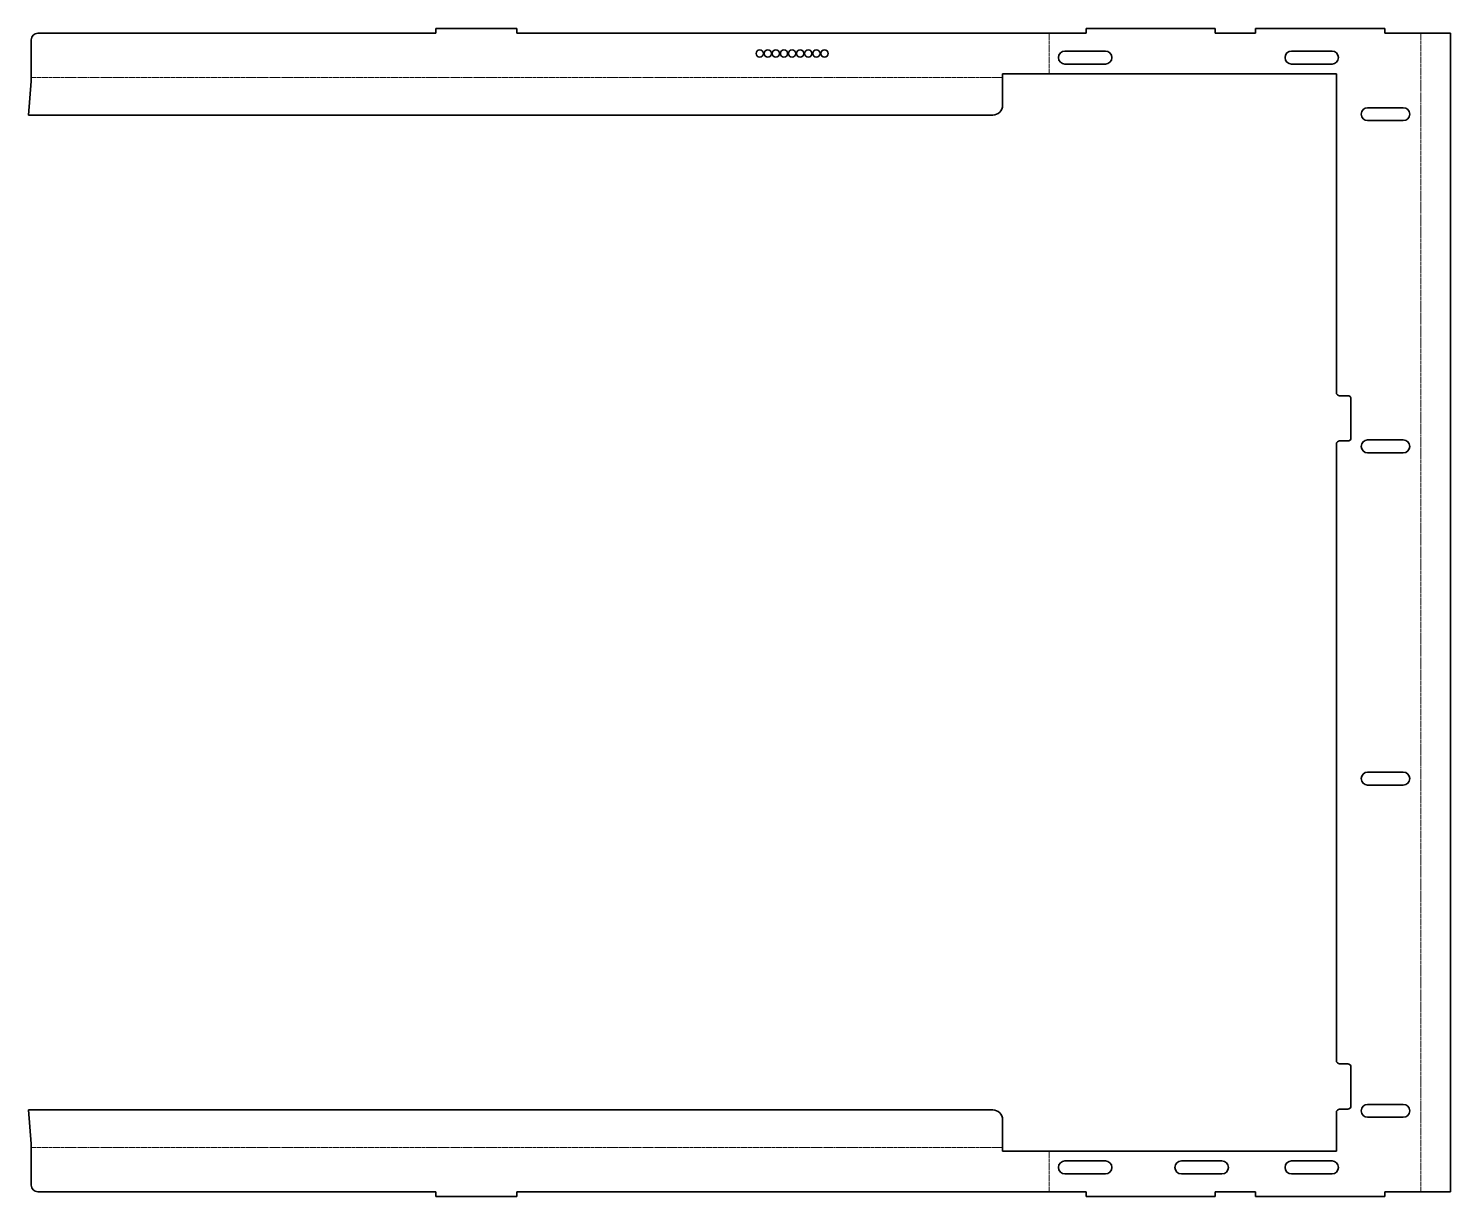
# Model space of a CAD drawing. Header units: inches. Extents: x 0 to 878, y 0 to 722.
import ezdxf

# ---------------------------------------------------------------- set-up
doc = ezdxf.new("R2010")
doc.units = ezdxf.units.IN
doc.header["$MEASUREMENT"] = 0
doc.linetypes.add('Chain', pattern=[13.68, 9.12, -1.14, 2.28, -1.14])
doc.layers.add('SIMUMAK Bend Centerline (ISO)', color=7, linetype='Chain', lineweight=9)
doc.layers.add('SIMUMAK Visible (ISO)', color=7, linetype='Continuous', lineweight=35)

# ---------------------------------------------------------------- blocks, each defined once
blk = doc.blocks.new('SLP-SMT-03-CF01_Sheet_4_SLP-SMT-03-CF01 (desplegada)')
at = {"layer": 'SIMUMAK Bend Centerline (ISO)', "ltscale": 0.263158}
for p, q in [((191.34, 333), (191.34, 358)), ((420.96, -358), (420.96, 358)), ((-437.52, 330.74), (162.48, 330.74)), ((162.48, -330.74), (-437.52, -330.74)), ((191.34, -358), (191.34, -333))]:
    blk.add_line(p, q, dxfattribs=at)
at = {"layer": 'SIMUMAK Visible (ISO)'}
for p, q in [((-187.52, 358), (-187.52, 361)), ((-187.52, 361), (-137.52, 361)), ((-137.52, 361), (-137.52, 358)), ((214.11, 358), (214.11, 361)), ((214.11, 361), (293.91, 361)), ((293.91, 361), (293.91, 358)), ((318.8, 358), (318.8, 361)), ((318.8, 361), (398.6, 361)), ((398.6, 361), (398.6, 358)), ((-437.52, 328.48), (-437.52, 354)), ((-433.52, 358), (-187.52, 358)), ((-137.52, 358), (214.11, 358)), ((318.8, 358), (293.91, 358)), ((439.22, 358), (398.6, 358)), ((439.22, -358), (439.22, 358)), ((201.01, 347), (226.01, 347)), ((341.01, 347), (366.01, 347)), ((226.01, 339), (201.01, 339)), ((366.01, 339), (341.01, 339)), ((-437.52, 328.48), (-439.22, 307.48)), ((368.7, 333), (162.48, 333)), ((162.48, 313.48), (162.48, 333)), ((368.7, 136), (368.7, 333)), ((156.48, 307.48), (-439.22, 307.48)), ((388.01, 312), (410.01, 312)), ((410.01, 304), (388.01, 304)), ((370.7, 134), (375.7, 134)), ((377.7, 132), (377.7, 108)), ((375.7, 106), (370.7, 106)), ((388.01, 106.67), (410.01, 106.67)), ((368.7, -277), (368.7, 104)), ((410.01, 98.67), (388.01, 98.67)), ((388.01, -98.67), (410.01, -98.67)), ((410.01, -106.67), (388.01, -106.67)), ((370.7, -279), (375.7, -279)), ((377.7, -281), (377.7, -305)), ((375.7, -307), (370.7, -307)), ((388.01, -304), (410.01, -304)), ((-437.52, -328.48), (-439.22, -307.48)), ((-439.22, -307.48), (156.48, -307.48)), ((162.48, -313.48), (162.48, -333)), ((368.7, -333), (368.7, -309)), ((410.01, -312), (388.01, -312)), ((-437.52, -328.48), (-437.52, -333)), ((-437.52, -354), (-437.52, -333)), ((368.7, -333), (162.48, -333)), ((201.01, -339), (226.01, -339)), ((273.01, -339), (298.01, -339)), ((341.01, -339), (366.01, -339)), ((226.01, -347), (201.01, -347)), ((298.01, -347), (273.01, -347)), ((366.01, -347), (341.01, -347)), ((-187.52, -358), (-433.52, -358)), ((-187.52, -358), (-187.52, -361)), ((-137.52, -361), (-137.52, -358)), ((214.11, -358), (-137.52, -358)), ((214.11, -361), (214.11, -358)), ((293.91, -358), (293.91, -361)), ((318.8, -358), (293.91, -358)), ((318.8, -361), (318.8, -358)), ((398.6, -358), (398.6, -361)), ((439.22, -358), (398.6, -358)), ((-187.52, -361), (-137.52, -361)), ((293.91, -361), (214.11, -361)), ((398.6, -361), (318.8, -361))]:
    blk.add_line(p, q, dxfattribs=at)
for centre in [(12.48, 345.5), (17.48, 345.5), (22.48, 345.5), (27.48, 345.5), (32.48, 345.5), (37.48, 345.5), (42.48, 345.5), (47.48, 345.5), (52.48, 345.5)]:
    blk.add_circle(centre, 2.25, dxfattribs=at)
at = {"layer": 'SIMUMAK Visible (ISO)', "extrusion": (0, 0, -1)}
for centre, radius, start, end in [((433.52, 354), 4, 0, 90), ((-201.01, 343), 4, 270, 90), ((-226.01, 343), 4, 90, 270), ((-341.01, 343), 4, 270, 90), ((-366.01, 343), 4, 90, 270), ((-156.48, 313.48), 6, 180, 270), ((-388.01, 308), 4, 270, 90), ((-410.01, 308), 4, 90, 270), ((-370.7, 136), 2, 270, 0), ((-370.7, 104), 2, 0, 90), ((-388.01, 102.67), 4, 270, 90), ((-410.01, 102.67), 4, 90, 270), ((-388.01, -102.67), 4, 270, 90), ((-410.01, -102.67), 4, 90, 270), ((-370.7, -277), 2, 270, 360), ((-370.7, -309), 2, 360, 90), ((-388.01, -308), 4, 270, 90), ((-410.01, -308), 4, 90, 270), ((-156.48, -313.48), 6, 90, 180), ((-201.01, -343), 4, 270, 90), ((-226.01, -343), 4, 90, 270), ((-273.01, -343), 4, 270, 90), ((-298.01, -343), 4, 90, 270), ((-341.01, -343), 4, 270, 90), ((-366.01, -343), 4, 90, 270), ((433.52, -354), 4, 270, 0)]:
    blk.add_arc(centre, radius, start, end, dxfattribs=at)
at = {"layer": 'SIMUMAK Visible (ISO)'}
for centre, start, end in [((375.7, 132), 360, 90), ((375.7, 108), 270, 0), ((375.7, -281), 0, 90), ((375.7, -305), 270, 0)]:
    blk.add_arc(centre, 2, start, end, dxfattribs=at)

msp = doc.modelspace()

# ---------------------------------------------------------------- block references
msp.add_blockref('SLP-SMT-03-CF01_Sheet_4_SLP-SMT-03-CF01 (desplegada)', (439.22, 361))

doc.saveas('drawing.dxf')
